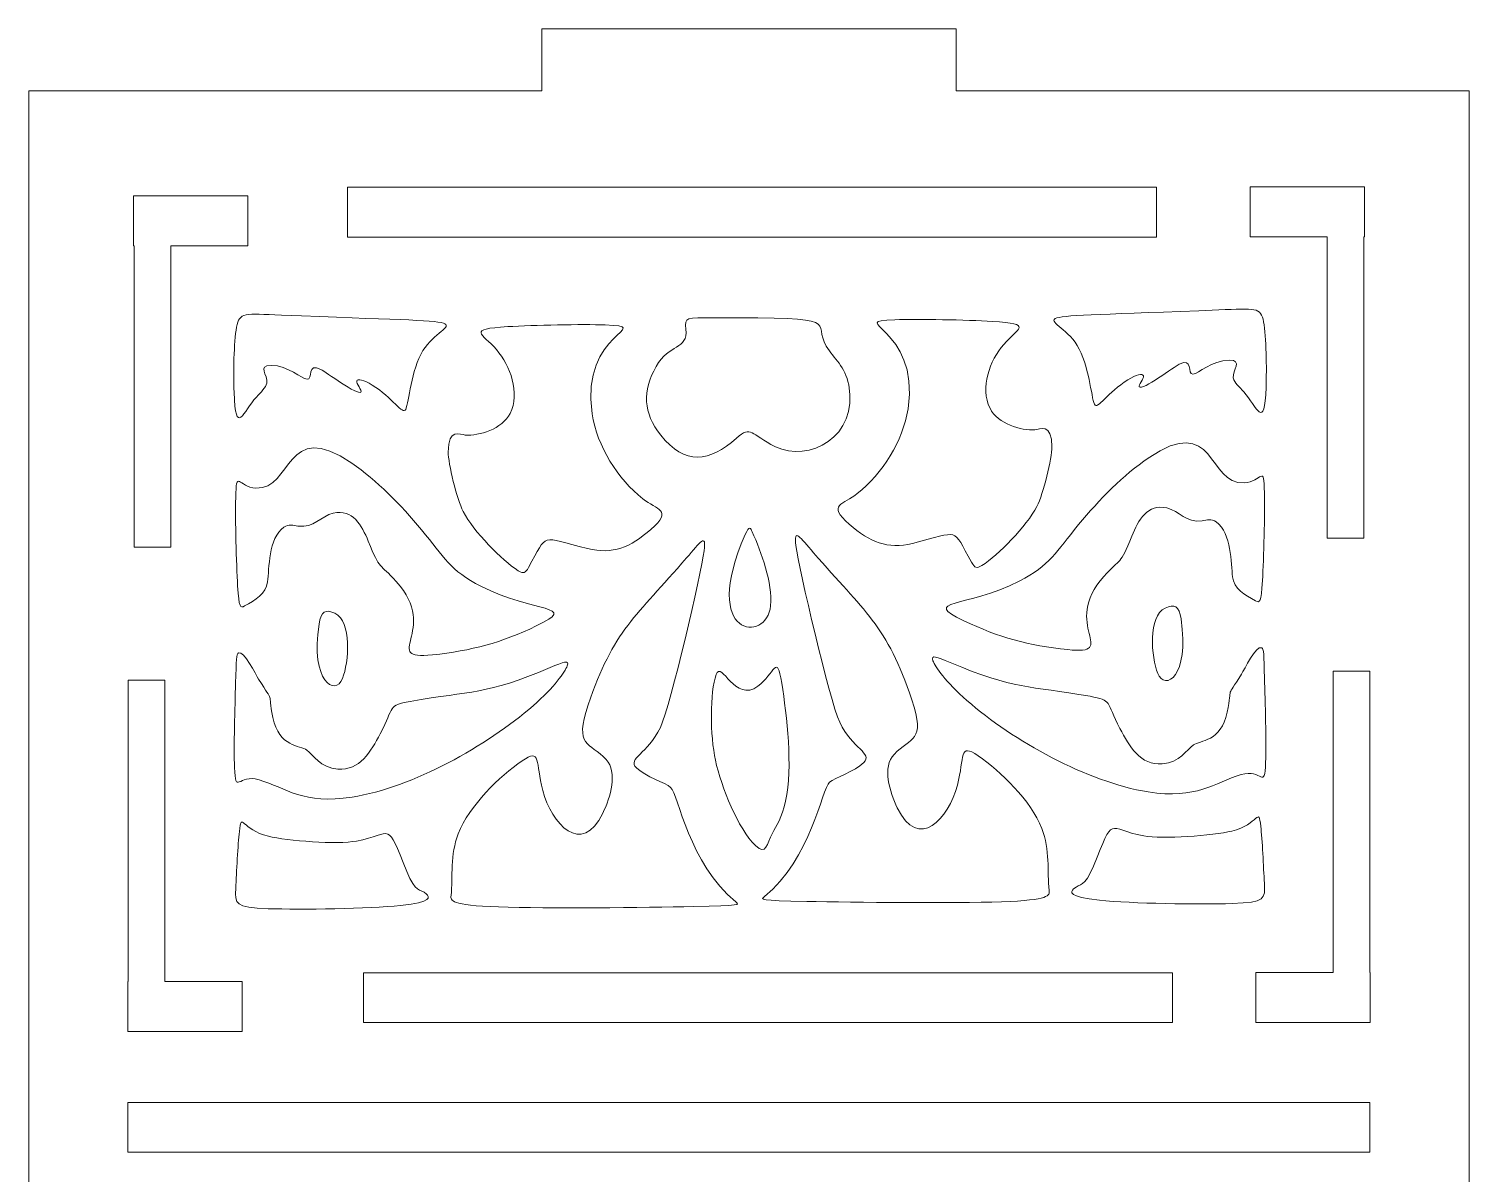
# Model space of a CAD drawing. Header units: millimetres. Extents: x -211 to 220, y -293 to 288.
# Drawn here: x 74.6 to 144.1, y -84.3 to -29.1 of the extents above; entities that cross this region are included whole.
import ezdxf

# ---------------------------------------------------------------- set-up
doc = ezdxf.new("R2010")
doc.units = ezdxf.units.MM
doc.header["$MEASUREMENT"] = 0
doc.layers.add('layer 1', color=7, linetype='Continuous')

msp = doc.modelspace()

# ---------------------------------------------------------------- linework, layer by layer
at = {"layer": 'layer 1', "color": 142, "lineweight": 9}
for points, knots in [([(119.3853, -132.0749), (119.3853, -132.0749), (119.3853, -135.0749), (119.3853, -135.0749), (119.3853, -135.0749), (119.3853, -135.0749), (99.3853, -135.0749), (99.3853, -135.0749), (99.3853, -135.0749), (99.3853, -135.0749), (99.3853, -132.0749), (99.3853, -132.0749), (99.3853, -132.0749), (99.3853, -132.0749), (74.6285, -132.0749), (74.6285, -132.0749), (74.6285, -132.0749), (74.6285, -132.0749), (74.6285, -32.0749), (74.6285, -32.0749), (74.6285, -32.0749), (74.6285, -32.0749), (99.3852, -32.0749), (99.3852, -32.0749), (99.3852, -32.0749), (99.3852, -32.0749), (99.3852, -29.0749), (99.3852, -29.0749), (99.3852, -29.0749), (99.3852, -29.0749), (119.3852, -29.0749), (119.3852, -29.0749), (119.3852, -29.0749), (119.3852, -29.0749), (119.3852, -32.0749), (119.3852, -32.0749), (119.3852, -32.0749), (119.3852, -32.0749), (144.1423, -32.0749), (144.1423, -32.0749), (144.1423, -32.0749), (144.1423, -32.0749), (144.1423, -132.0749), (144.1423, -132.0749), (144.1423, -132.0749), (144.1423, -132.0749), (119.3853, -132.0749), (119.3853, -132.0749)], [0, 0, 0, 0, 0.0769231, 0.0769231, 0.0769231, 0.0769231, 0.1538462, 0.1538462, 0.1538462, 0.1538462, 0.2307692, 0.2307692, 0.2307692, 0.2307692, 0.3076923, 0.3076923, 0.3076923, 0.3076923, 0.3846154, 0.3846154, 0.3846154, 0.3846154, 0.4615385, 0.4615385, 0.4615385, 0.4615385, 0.5384615, 0.5384615, 0.5384615, 0.5384615, 0.6153846, 0.6153846, 0.6153846, 0.6153846, 0.6923077, 0.6923077, 0.6923077, 0.6923077, 0.7692308, 0.7692308, 0.7692308, 0.7692308, 0.8461538, 0.8461538, 0.8461538, 0.8461538, 1, 1, 1, 1]), ([(90.0036, -36.7191), (90.0036, -36.7191), (90.0036, -39.1191), (90.0036, -39.1191), (90.0036, -39.1191), (90.0036, -39.1191), (129.0518, -39.1191), (129.0518, -39.1191), (129.0518, -39.1191), (129.0518, -39.1191), (129.0518, -36.7191), (129.0518, -36.7191), (129.0518, -36.7191), (129.0518, -36.7191), (90.0036, -36.7191), (90.0036, -36.7191)], [0, 0, 0, 0, 0.2, 0.2, 0.2, 0.2, 0.4, 0.4, 0.4, 0.4, 0.6, 0.6, 0.6, 0.6, 1, 1, 1, 1]), ([(139.0641, -53.6479), (139.0641, -53.6479), (137.2913, -53.6479), (137.2913, -53.6479), (137.2913, -53.6479), (137.2913, -53.6479), (137.2913, -39.1067), (137.2913, -39.1067), (137.2913, -39.1067), (137.2913, -39.1067), (133.5646, -39.1067), (133.5646, -39.1067), (133.5646, -39.1067), (133.5646, -39.1067), (133.5646, -36.6971), (133.5646, -36.6971), (133.5646, -36.6971), (133.5646, -36.6971), (139.0872, -36.6971), (139.0872, -36.6971), (139.0872, -36.6971), (139.0872, -36.6971), (139.0872, -39.1067), (139.0872, -39.1067), (139.0872, -39.1067), (139.0872, -39.1067), (139.0641, -39.1067), (139.0641, -39.1067), (139.0641, -39.1067), (139.0641, -39.1067), (139.0641, -53.6479), (139.0641, -53.6479)], [0, 0, 0, 0, 0.1111111, 0.1111111, 0.1111111, 0.1111111, 0.2222222, 0.2222222, 0.2222222, 0.2222222, 0.3333333, 0.3333333, 0.3333333, 0.3333333, 0.4444444, 0.4444444, 0.4444444, 0.4444444, 0.5555556, 0.5555556, 0.5555556, 0.5555556, 0.6666667, 0.6666667, 0.6666667, 0.6666667, 0.7777778, 0.7777778, 0.7777778, 0.7777778, 1, 1, 1, 1]), ([(79.7066, -54.0813), (79.7066, -54.0813), (79.7066, -39.5401), (79.7066, -39.5401), (79.7066, -39.5401), (79.7066, -39.5401), (79.6835, -39.5401), (79.6835, -39.5401), (79.6835, -39.5401), (79.6835, -39.5401), (79.6835, -37.1303), (79.6835, -37.1303), (79.6835, -37.1303), (79.6835, -37.1303), (85.2061, -37.1303), (85.2061, -37.1303), (85.2061, -37.1303), (85.2061, -37.1303), (85.2061, -39.5401), (85.2061, -39.5401), (85.2061, -39.5401), (85.2061, -39.5401), (81.4794, -39.5401), (81.4794, -39.5401), (81.4794, -39.5401), (81.4794, -39.5401), (81.4794, -54.0813), (81.4794, -54.0813), (81.4794, -54.0813), (81.4794, -54.0813), (79.7066, -54.0813), (79.7066, -54.0813)], [0, 0, 0, 0, 0.1111111, 0.1111111, 0.1111111, 0.1111111, 0.2222222, 0.2222222, 0.2222222, 0.2222222, 0.3333333, 0.3333333, 0.3333333, 0.3333333, 0.4444444, 0.4444444, 0.4444444, 0.4444444, 0.5555556, 0.5555556, 0.5555556, 0.5555556, 0.6666667, 0.6666667, 0.6666667, 0.6666667, 0.7777778, 0.7777778, 0.7777778, 0.7777778, 1, 1, 1, 1]), ([(84.534, -46.6093), (84.5026, -45.7181), (84.5181, -44.1932), (84.6518, -43.4674), (84.6518, -43.4674), (84.7856, -42.7416), (85.037, -42.8151), (86.8213, -42.8886), (86.8213, -42.8886), (97.5131, -43.329), (94.6885, -42.9136), (93.6516, -44.5975), (93.6516, -44.5975), (93.0729, -45.5372), (92.9766, -47.0848), (92.8184, -47.4362), (92.8184, -47.4362), (92.6818, -47.7396), (92.1756, -46.8595), (91.2071, -46.2603), (91.2071, -46.2603), (90.8062, -46.0122), (90.4761, -45.9387), (90.4526, -46.0673), (90.4526, -46.0673), (90.4289, -46.196), (90.7119, -46.5266), (90.6569, -46.6001), (90.6569, -46.6001), (90.5125, -46.793), (88.9478, -45.6194), (88.7233, -45.5069), (88.7233, -45.5069), (88.039, -45.1639), (88.3465, -46.0004), (88.0631, -45.9846), (88.0631, -45.9846), (87.7784, -45.9687), (87.1684, -45.314), (86.3182, -45.314), (86.3182, -45.314), (85.6245, -45.314), (86.1799, -45.782), (86.1139, -46.1684), (86.1139, -46.1684), (86.0746, -46.398), (85.823, -46.6001), (85.6106, -46.8391), (85.6106, -46.8391), (84.9811, -47.5478), (84.6111, -48.79), (84.534, -46.6093)], [0, 0, 0, 0, 0.0714286, 0.0714286, 0.0714286, 0.0714286, 0.1428571, 0.1428571, 0.1428571, 0.1428571, 0.2142857, 0.2142857, 0.2142857, 0.2142857, 0.2857143, 0.2857143, 0.2857143, 0.2857143, 0.3571429, 0.3571429, 0.3571429, 0.3571429, 0.4285714, 0.4285714, 0.4285714, 0.4285714, 0.5, 0.5, 0.5, 0.5, 0.5714286, 0.5714286, 0.5714286, 0.5714286, 0.6428571, 0.6428571, 0.6428571, 0.6428571, 0.7142857, 0.7142857, 0.7142857, 0.7142857, 0.7857143, 0.7857143, 0.7857143, 0.7857143, 0.8571429, 0.8571429, 0.8571429, 0.8571429, 1, 1, 1, 1]), ([(107.76, -43.013), (114.2303, -42.9862), (112.3838, -43.2034), (113.1165, -44.3864), (113.1165, -44.3864), (113.4966, -45.0001), (114.0226, -45.3517), (114.1974, -46.2561), (114.1974, -46.2561), (114.6834, -48.7711), (112.2622, -50.0274), (110.6604, -49.2371), (110.6604, -49.2371), (109.4323, -48.6311), (109.5126, -48.18), (108.7817, -48.8238), (108.7817, -48.8238), (107.4778, -49.9724), (106.2892, -50.1635), (105.1231, -48.6722), (105.1231, -48.6722), (104.2833, -47.5981), (104.2283, -46.563), (104.9029, -45.3649), (104.9029, -45.3649), (105.5246, -44.2609), (106.4472, -44.5676), (106.3374, -43.5642), (106.3374, -43.5642), (106.2734, -42.979), (106.3264, -43.0189), (107.76, -43.013)], [0, 0, 0, 0, 0.1111111, 0.1111111, 0.1111111, 0.1111111, 0.2222222, 0.2222222, 0.2222222, 0.2222222, 0.3333333, 0.3333333, 0.3333333, 0.3333333, 0.4444444, 0.4444444, 0.4444444, 0.4444444, 0.5555556, 0.5555556, 0.5555556, 0.5555556, 0.6666667, 0.6666667, 0.6666667, 0.6666667, 0.7777778, 0.7777778, 0.7777778, 0.7777778, 1, 1, 1, 1]), ([(121.1266, -43.1944), (119.8846, -43.1164), (117.5266, -43.0703), (116.4302, -43.1117), (116.4302, -43.1117), (113.9426, -43.2056), (117.6631, -43.4009), (117.059, -47.4022), (117.059, -47.4022), (116.8226, -48.9682), (115.8208, -50.5381), (114.6107, -51.4995), (114.6107, -51.4995), (113.9505, -52.024), (113.1199, -52.0176), (114.2215, -52.974), (114.2215, -52.974), (115.2254, -53.8456), (116.0689, -54.2009), (117.2751, -53.9018), (117.2751, -53.9018), (119.6356, -53.3164), (119.1528, -53.0999), (120.1284, -54.8113), (120.1284, -54.8113), (120.2853, -55.0869), (120.3562, -55.1328), (120.6233, -54.9674), (120.6233, -54.9674), (121.4091, -54.4812), (122.7775, -53.0734), (123.2802, -52.115), (123.2802, -52.115), (123.5932, -51.5182), (124.0033, -49.7861), (124.0033, -49.2441), (124.0033, -49.2441), (124.0033, -48.0497), (123.4211, -48.4027), (123.1781, -48.4219), (123.1781, -48.4219), (122.5297, -48.4732), (121.3931, -48.13), (121.0166, -47.3836), (121.0166, -47.3836), (120.5177, -46.3947), (121.0121, -45.0784), (121.6768, -44.3015), (121.6768, -44.3015), (122.3639, -43.4983), (123.1563, -43.3219), (121.1266, -43.1944)], [0, 0, 0, 0, 0.0714286, 0.0714286, 0.0714286, 0.0714286, 0.1428571, 0.1428571, 0.1428571, 0.1428571, 0.2142857, 0.2142857, 0.2142857, 0.2142857, 0.2857143, 0.2857143, 0.2857143, 0.2857143, 0.3571429, 0.3571429, 0.3571429, 0.3571429, 0.4285714, 0.4285714, 0.4285714, 0.4285714, 0.5, 0.5, 0.5, 0.5, 0.5714286, 0.5714286, 0.5714286, 0.5714286, 0.6428571, 0.6428571, 0.6428571, 0.6428571, 0.7142857, 0.7142857, 0.7142857, 0.7142857, 0.7857143, 0.7857143, 0.7857143, 0.7857143, 0.8571429, 0.8571429, 0.8571429, 0.8571429, 1, 1, 1, 1]), ([(134.3393, -46.3593), (134.3706, -45.4681), (134.3548, -43.9431), (134.2213, -43.2173), (134.2213, -43.2173), (134.0876, -42.4915), (133.8362, -42.565), (132.0519, -42.6385), (132.0519, -42.6385), (121.3603, -43.0792), (124.1844, -42.6633), (125.2216, -44.3473), (125.2216, -44.3473), (125.8, -45.2864), (125.8956, -46.8323), (126.0549, -47.1861), (126.0549, -47.1861), (126.1914, -47.4892), (126.6979, -46.6092), (127.6661, -46.0102), (127.6661, -46.0102), (128.067, -45.7621), (128.3969, -45.6886), (128.4207, -45.8172), (128.4207, -45.8172), (128.4442, -45.9459), (128.1612, -46.2766), (128.2163, -46.3501), (128.2163, -46.3501), (128.3607, -46.5427), (129.9258, -45.3691), (130.1498, -45.2569), (130.1498, -45.2569), (130.8341, -44.914), (130.5268, -45.7502), (130.8099, -45.7345), (130.8099, -45.7345), (131.0953, -45.7187), (131.7038, -45.0639), (132.555, -45.0639), (132.555, -45.0639), (133.2487, -45.0639), (132.6931, -45.5316), (132.7594, -45.9183), (132.7594, -45.9183), (132.7987, -46.1479), (133.0502, -46.3501), (133.2623, -46.589), (133.2623, -46.589), (133.8925, -47.2983), (134.2622, -48.5395), (134.3393, -46.3593)], [0, 0, 0, 0, 0.0714286, 0.0714286, 0.0714286, 0.0714286, 0.1428571, 0.1428571, 0.1428571, 0.1428571, 0.2142857, 0.2142857, 0.2142857, 0.2142857, 0.2857143, 0.2857143, 0.2857143, 0.2857143, 0.3571429, 0.3571429, 0.3571429, 0.3571429, 0.4285714, 0.4285714, 0.4285714, 0.4285714, 0.5, 0.5, 0.5, 0.5, 0.5714286, 0.5714286, 0.5714286, 0.5714286, 0.6428571, 0.6428571, 0.6428571, 0.6428571, 0.7142857, 0.7142857, 0.7142857, 0.7142857, 0.7857143, 0.7857143, 0.7857143, 0.7857143, 0.8571429, 0.8571429, 0.8571429, 0.8571429, 1, 1, 1, 1]), ([(97.7465, -43.4445), (98.9883, -43.3664), (101.3465, -43.3204), (102.4429, -43.3618), (102.4429, -43.3618), (104.9304, -43.4557), (101.2095, -43.6517), (101.814, -47.6522), (101.814, -47.6522), (102.0506, -49.2184), (103.052, -50.788), (104.2624, -51.7495), (104.2624, -51.7495), (104.9236, -52.2747), (105.7528, -52.2678), (104.6516, -53.224), (104.6516, -53.224), (103.6476, -54.0958), (102.8039, -54.451), (101.5978, -54.1518), (101.5978, -54.1518), (99.2353, -53.5657), (99.7207, -53.3511), (98.7448, -55.0614), (98.7448, -55.0614), (98.5876, -55.3369), (98.5169, -55.3829), (98.2496, -55.2176), (98.2496, -55.2176), (97.4649, -54.7321), (96.0954, -53.3228), (95.5928, -52.3651), (95.5928, -52.3651), (95.2799, -51.7689), (94.8699, -50.0357), (94.8699, -49.4941), (94.8699, -49.4941), (94.8699, -48.3001), (95.4519, -48.6527), (95.6952, -48.6719), (95.6952, -48.6719), (96.344, -48.7231), (97.4803, -48.3799), (97.8566, -47.6337), (97.8566, -47.6337), (98.3553, -46.6447), (97.8611, -45.3287), (97.1963, -44.5516), (97.1963, -44.5516), (96.509, -43.7483), (95.7172, -43.5723), (97.7465, -43.4445)], [0, 0, 0, 0, 0.0714286, 0.0714286, 0.0714286, 0.0714286, 0.1428571, 0.1428571, 0.1428571, 0.1428571, 0.2142857, 0.2142857, 0.2142857, 0.2142857, 0.2857143, 0.2857143, 0.2857143, 0.2857143, 0.3571429, 0.3571429, 0.3571429, 0.3571429, 0.4285714, 0.4285714, 0.4285714, 0.4285714, 0.5, 0.5, 0.5, 0.5, 0.5714286, 0.5714286, 0.5714286, 0.5714286, 0.6428571, 0.6428571, 0.6428571, 0.6428571, 0.7142857, 0.7142857, 0.7142857, 0.7142857, 0.7857143, 0.7857143, 0.7857143, 0.7857143, 0.8571429, 0.8571429, 0.8571429, 0.8571429, 1, 1, 1, 1]), ([(84.707, -55.9479), (84.6443, -54.8684), (84.5891, -52.7094), (84.6127, -51.7081), (84.6127, -51.7081), (84.6465, -50.2729), (84.7276, -51.1898), (85.5913, -51.2351), (85.5913, -51.2351), (87.373, -51.3285), (86.9619, -47.8121), (90.2169, -50.0316), (90.2169, -50.0316), (91.4063, -50.8426), (92.5826, -52.0383), (93.5809, -53.2469), (93.5809, -53.2469), (94.6805, -54.5781), (94.9482, -55.2043), (96.4459, -55.9708), (96.4459, -55.9708), (99.0034, -57.2797), (101.2624, -56.8575), (99.1143, -57.8864), (99.1143, -57.8864), (97.4375, -58.6895), (95.9996, -59.0838), (94.1076, -59.2782), (94.1076, -59.2782), (91.55, -59.541), (94.4869, -58.0969), (92.3625, -55.7413), (92.3625, -55.7413), (91.5344, -54.8231), (91.5975, -55.2516), (91.0107, -53.7981), (91.0107, -53.7981), (90.7032, -53.0365), (90.2597, -52.2269), (89.3248, -52.4431), (89.3248, -52.4431), (88.7051, -52.5864), (88.4091, -53.1728), (87.6193, -53.0633), (87.6193, -53.0633), (87.3872, -53.0311), (87.1751, -52.9484), (86.9393, -53.1184), (86.9393, -53.1184), (86.1774, -53.6676), (86.2361, -55.1188), (86.1492, -55.7596), (86.1492, -55.7596), (86.0699, -56.3439), (85.5779, -56.6309), (85.037, -56.9217), (85.037, -56.9217), (84.8406, -57.0274), (84.7699, -57.0274), (84.707, -55.9479)], [0, 0, 0, 0, 0.0625, 0.0625, 0.0625, 0.0625, 0.125, 0.125, 0.125, 0.125, 0.1875, 0.1875, 0.1875, 0.1875, 0.25, 0.25, 0.25, 0.25, 0.3125, 0.3125, 0.3125, 0.3125, 0.375, 0.375, 0.375, 0.375, 0.4375, 0.4375, 0.4375, 0.4375, 0.5, 0.5, 0.5, 0.5, 0.5625, 0.5625, 0.5625, 0.5625, 0.625, 0.625, 0.625, 0.625, 0.6875, 0.6875, 0.6875, 0.6875, 0.75, 0.75, 0.75, 0.75, 0.8125, 0.8125, 0.8125, 0.8125, 0.875, 0.875, 0.875, 0.875, 1, 1, 1, 1]), ([(134.1661, -55.6979), (134.2291, -54.6184), (134.284, -52.4594), (134.2604, -51.458), (134.2604, -51.458), (134.2266, -50.0226), (134.1457, -50.9399), (133.2819, -50.985), (133.2819, -50.985), (131.4998, -51.078), (131.9111, -47.562), (128.6561, -49.7816), (128.6561, -49.7816), (127.466, -50.5932), (126.2915, -51.7876), (125.2923, -52.9969), (125.2923, -52.9969), (124.1916, -54.329), (123.9267, -54.9531), (122.4271, -55.7208), (122.4271, -55.7208), (119.8711, -57.0294), (117.6101, -56.6073), (119.7587, -57.6363), (119.7587, -57.6363), (121.4353, -58.4393), (122.8741, -58.8337), (124.7655, -59.0281), (124.7655, -59.0281), (127.3235, -59.291), (124.386, -57.8468), (126.5105, -55.4912), (126.5105, -55.4912), (127.3376, -54.5741), (127.276, -55.0014), (127.8623, -53.5481), (127.8623, -53.5481), (128.1696, -52.7863), (128.6136, -51.977), (129.5483, -52.193), (129.5483, -52.193), (130.1682, -52.3362), (130.4635, -52.9228), (131.254, -52.8132), (131.254, -52.8132), (131.4859, -52.781), (131.6979, -52.6983), (131.9339, -52.8684), (131.9339, -52.8684), (132.6956, -53.4173), (132.637, -54.8691), (132.7239, -55.5094), (132.7239, -55.5094), (132.8032, -56.0937), (133.2956, -56.381), (133.836, -56.6716), (133.836, -56.6716), (134.0325, -56.7774), (134.1033, -56.7774), (134.1661, -55.6979)], [0, 0, 0, 0, 0.0625, 0.0625, 0.0625, 0.0625, 0.125, 0.125, 0.125, 0.125, 0.1875, 0.1875, 0.1875, 0.1875, 0.25, 0.25, 0.25, 0.25, 0.3125, 0.3125, 0.3125, 0.3125, 0.375, 0.375, 0.375, 0.375, 0.4375, 0.4375, 0.4375, 0.4375, 0.5, 0.5, 0.5, 0.5, 0.5625, 0.5625, 0.5625, 0.5625, 0.625, 0.625, 0.625, 0.625, 0.6875, 0.6875, 0.6875, 0.6875, 0.75, 0.75, 0.75, 0.75, 0.8125, 0.8125, 0.8125, 0.8125, 0.875, 0.875, 0.875, 0.875, 1, 1, 1, 1]), ([(97.3022, -71.4421), (99.6524, -71.5248), (104.3842, -71.4697), (106.7029, -71.4237), (106.7029, -71.4237), (109.0214, -71.3778), (108.9273, -71.341), (108.7464, -71.194), (108.7464, -71.194), (106.4932, -69.3615), (105.9729, -66.0147), (105.6024, -65.6728), (105.6024, -65.6728), (105.364, -65.4529), (104.3755, -65.1571), (103.9518, -64.7265), (103.9518, -64.7265), (103.4947, -64.262), (104.4935, -64.0887), (105.1073, -62.7788), (105.1073, -62.7788), (105.6223, -61.6797), (107.0745, -55.3551), (107.2216, -54.2534), (107.2216, -54.2534), (107.3394, -53.3715), (107.0251, -53.8492), (106.3726, -54.6026), (106.3726, -54.6026), (103.9334, -57.4191), (102.8307, -58.0996), (101.6254, -61.6948), (101.6254, -61.6948), (100.9354, -63.7531), (101.6917, -63.4727), (102.49, -64.3315), (102.49, -64.3315), (103.0559, -64.9403), (102.7105, -66.1365), (102.3327, -66.9129), (102.3327, -66.9129), (101.3018, -69.0316), (99.8563, -67.4297), (99.4325, -65.8197), (99.4325, -65.8197), (99.073, -64.454), (99.3715, -63.7515), (98.4342, -64.3958), (98.4342, -64.3958), (97.3413, -65.1471), (95.8894, -66.5424), (95.3531, -67.9144), (95.3531, -67.9144), (94.9585, -68.9238), (95.0935, -69.9851), (95.0073, -70.8909), (95.0073, -70.8909), (94.9836, -71.139), (94.9522, -71.3594), (97.3022, -71.4421)], [0, 0, 0, 0, 0.0625, 0.0625, 0.0625, 0.0625, 0.125, 0.125, 0.125, 0.125, 0.1875, 0.1875, 0.1875, 0.1875, 0.25, 0.25, 0.25, 0.25, 0.3125, 0.3125, 0.3125, 0.3125, 0.375, 0.375, 0.375, 0.375, 0.4375, 0.4375, 0.4375, 0.4375, 0.5, 0.5, 0.5, 0.5, 0.5625, 0.5625, 0.5625, 0.5625, 0.625, 0.625, 0.625, 0.625, 0.6875, 0.6875, 0.6875, 0.6875, 0.75, 0.75, 0.75, 0.75, 0.8125, 0.8125, 0.8125, 0.8125, 0.875, 0.875, 0.875, 0.875, 1, 1, 1, 1]), ([(109.2082, -53.4682), (106.9819, -58.465), (110.2612, -58.7381), (110.4265, -56.9063), (110.4265, -56.9063), (110.526, -55.804), (109.9789, -54.3297), (109.5424, -53.3465), (109.5424, -53.3465), (109.4617, -53.165), (109.4068, -53.0226), (109.2082, -53.4682)], [0, 0, 0, 0, 0.25, 0.25, 0.25, 0.25, 0.5, 0.5, 0.5, 0.5, 1, 1, 1, 1]), ([(121.5707, -71.192), (119.2206, -71.2747), (114.4889, -71.2196), (112.1704, -71.1737), (112.1704, -71.1737), (109.8516, -71.1277), (109.9457, -71.091), (110.1267, -70.9439), (110.1267, -70.9439), (112.3791, -69.1125), (112.9009, -65.7636), (113.2706, -65.4227), (113.2706, -65.4227), (113.5093, -65.2026), (114.497, -64.9075), (114.9212, -64.4764), (114.9212, -64.4764), (115.3784, -64.0117), (114.3793, -63.8386), (113.7658, -62.5288), (113.7658, -62.5288), (113.2507, -61.4292), (111.7989, -55.1055), (111.6516, -54.0033), (111.6516, -54.0033), (111.5336, -53.1214), (111.848, -53.5991), (112.5004, -54.3523), (112.5004, -54.3523), (114.9404, -57.1699), (116.0416, -57.8484), (117.2477, -61.4447), (117.2477, -61.4447), (117.9376, -63.502), (117.1812, -63.2235), (116.3832, -64.0814), (116.3832, -64.0814), (115.8174, -64.6897), (116.1625, -65.8869), (116.5403, -66.6628), (116.5403, -66.6628), (117.5725, -68.7827), (119.0176, -67.1773), (119.4407, -65.5696), (119.4407, -65.5696), (119.7997, -64.2053), (119.5012, -63.501), (120.4389, -64.1457), (120.4389, -64.1457), (121.5318, -64.8971), (122.9837, -66.2922), (123.5201, -67.6643), (123.5201, -67.6643), (123.9144, -68.6728), (123.7799, -69.7338), (123.866, -70.6408), (123.866, -70.6408), (123.8895, -70.8888), (123.921, -71.1093), (121.5707, -71.192)], [0, 0, 0, 0, 0.0625, 0.0625, 0.0625, 0.0625, 0.125, 0.125, 0.125, 0.125, 0.1875, 0.1875, 0.1875, 0.1875, 0.25, 0.25, 0.25, 0.25, 0.3125, 0.3125, 0.3125, 0.3125, 0.375, 0.375, 0.375, 0.375, 0.4375, 0.4375, 0.4375, 0.4375, 0.5, 0.5, 0.5, 0.5, 0.5625, 0.5625, 0.5625, 0.5625, 0.625, 0.625, 0.625, 0.625, 0.6875, 0.6875, 0.6875, 0.6875, 0.75, 0.75, 0.75, 0.75, 0.8125, 0.8125, 0.8125, 0.8125, 0.875, 0.875, 0.875, 0.875, 1, 1, 1, 1]), ([(130.2362, -57.549), (130.6643, -60.3539), (129.4536, -61.0299), (129.1082, -60.172), (129.1082, -60.172), (128.7973, -59.3996), (128.637, -57.4025), (129.468, -57.0253), (129.468, -57.0253), (129.9238, -56.8185), (130.1373, -56.9011), (130.2362, -57.549)], [0, 0, 0, 0, 0.25, 0.25, 0.25, 0.25, 0.5, 0.5, 0.5, 0.5, 1, 1, 1, 1]), ([(88.637, -57.799), (88.2089, -60.6048), (89.4199, -61.2797), (89.765, -60.422), (89.765, -60.422), (90.0756, -59.6499), (90.2364, -57.6528), (89.4053, -57.2754), (89.4053, -57.2754), (88.9492, -57.0683), (88.7358, -57.1516), (88.637, -57.799)], [0, 0, 0, 0, 0.25, 0.25, 0.25, 0.25, 0.5, 0.5, 0.5, 0.5, 1, 1, 1, 1]), ([(84.6085, -60.6477), (84.5772, -61.7868), (84.5143, -63.7896), (84.5535, -64.7084), (84.5535, -64.7084), (84.6128, -66.0949), (84.7251, -64.9969), (85.7405, -65.3054), (85.7405, -65.3054), (87.0331, -65.6982), (87.8862, -66.5157), (90.2284, -66.1416), (90.2284, -66.1416), (93.1597, -65.6735), (96.7442, -63.6765), (98.9685, -61.7317), (98.9685, -61.7317), (99.9982, -60.8315), (100.5013, -60.1149), (100.6113, -59.8118), (100.6113, -59.8118), (100.7214, -59.5085), (100.4386, -59.6188), (99.7861, -59.8943), (99.7861, -59.8943), (96.6231, -61.2303), (96.0379, -60.9935), (93.0266, -61.5297), (93.0266, -61.5297), (91.9392, -61.7233), (92.2798, -61.7618), (91.5881, -63.0822), (91.5881, -63.0822), (91.1363, -63.9445), (90.6003, -64.8714), (89.5446, -64.7911), (89.5446, -64.7911), (88.6873, -64.7259), (88.3657, -64.1058), (88.0433, -63.8723), (88.0433, -63.8723), (87.7334, -63.6479), (86.7004, -63.741), (86.4085, -62.3014), (86.4085, -62.3014), (86.1293, -60.9245), (86.5181, -61.7171), (85.7168, -60.4549), (85.7168, -60.4549), (85.5804, -60.2401), (85.0264, -59.0592), (84.7422, -59.1869), (84.7422, -59.1869), (84.6401, -59.2329), (84.6401, -59.5085), (84.6085, -60.6477)], [0, 0, 0, 0, 0.0666667, 0.0666667, 0.0666667, 0.0666667, 0.1333333, 0.1333333, 0.1333333, 0.1333333, 0.2, 0.2, 0.2, 0.2, 0.2666667, 0.2666667, 0.2666667, 0.2666667, 0.3333333, 0.3333333, 0.3333333, 0.3333333, 0.4, 0.4, 0.4, 0.4, 0.4666667, 0.4666667, 0.4666667, 0.4666667, 0.5333333, 0.5333333, 0.5333333, 0.5333333, 0.6, 0.6, 0.6, 0.6, 0.6666667, 0.6666667, 0.6666667, 0.6666667, 0.7333333, 0.7333333, 0.7333333, 0.7333333, 0.8, 0.8, 0.8, 0.8, 0.8666667, 0.8666667, 0.8666667, 0.8666667, 1, 1, 1, 1]), ([(134.2645, -60.3976), (134.2961, -61.5368), (134.3589, -63.5396), (134.3196, -64.4583), (134.3196, -64.4583), (134.2603, -65.8449), (134.1481, -64.7468), (133.1328, -65.0553), (133.1328, -65.0553), (131.8394, -65.4483), (130.9871, -66.2656), (128.6448, -65.8914), (128.6448, -65.8914), (125.7126, -65.4229), (122.1295, -63.4271), (119.9044, -61.4816), (119.9044, -61.4816), (118.8747, -60.5813), (118.3718, -59.8648), (118.2617, -59.5617), (118.2617, -59.5617), (118.1517, -59.2585), (118.4346, -59.3686), (119.0869, -59.6443), (119.0869, -59.6443), (122.2474, -60.9798), (122.838, -60.7439), (125.8466, -61.2796), (125.8466, -61.2796), (126.9334, -61.4731), (126.5935, -61.5117), (127.285, -62.8321), (127.285, -62.8321), (127.7365, -63.6942), (128.2733, -64.6215), (129.3287, -64.541), (129.3287, -64.541), (130.1865, -64.4755), (130.5074, -63.8554), (130.8298, -63.6223), (130.8298, -63.6223), (131.1402, -63.3978), (132.1733, -63.4902), (132.4647, -62.0514), (132.4647, -62.0514), (132.7434, -60.6754), (132.3552, -61.4669), (133.1564, -60.2048), (133.1564, -60.2048), (133.2924, -59.9905), (133.8469, -58.8092), (134.1308, -58.9368), (134.1308, -58.9368), (134.2332, -58.9828), (134.2332, -59.2585), (134.2645, -60.3976)], [0, 0, 0, 0, 0.0666667, 0.0666667, 0.0666667, 0.0666667, 0.1333333, 0.1333333, 0.1333333, 0.1333333, 0.2, 0.2, 0.2, 0.2, 0.2666667, 0.2666667, 0.2666667, 0.2666667, 0.3333333, 0.3333333, 0.3333333, 0.3333333, 0.4, 0.4, 0.4, 0.4, 0.4666667, 0.4666667, 0.4666667, 0.4666667, 0.5333333, 0.5333333, 0.5333333, 0.5333333, 0.6, 0.6, 0.6, 0.6, 0.6666667, 0.6666667, 0.6666667, 0.6666667, 0.7333333, 0.7333333, 0.7333333, 0.7333333, 0.8, 0.8, 0.8, 0.8, 0.8666667, 0.8666667, 0.8666667, 0.8666667, 1, 1, 1, 1]), ([(109.6974, -68.4751), (108.8576, -67.6667), (108.046, -65.6784), (107.7639, -64.3595), (107.7639, -64.3595), (107.5127, -63.1853), (107.4857, -61.081), (107.8032, -60.2253), (107.8032, -60.2253), (108.0649, -59.52), (108.6948, -61.6257), (109.8154, -60.7949), (109.8154, -60.7949), (110.6213, -60.1974), (110.7236, -59.1543), (110.963, -60.6388), (110.963, -60.6388), (111.2178, -62.2184), (111.5072, -64.681), (111.1517, -66.3438), (111.1517, -66.3438), (110.9866, -67.1155), (110.6879, -67.5564), (110.515, -67.8871), (110.515, -67.8871), (110.2441, -68.4052), (110.2181, -68.9763), (109.6974, -68.4751)], [0, 0, 0, 0, 0.125, 0.125, 0.125, 0.125, 0.25, 0.25, 0.25, 0.25, 0.375, 0.375, 0.375, 0.375, 0.5, 0.5, 0.5, 0.5, 0.625, 0.625, 0.625, 0.625, 0.75, 0.75, 0.75, 0.75, 1, 1, 1, 1]), ([(139.347, -60.0685), (139.347, -60.0685), (139.347, -74.6097), (139.347, -74.6097), (139.347, -74.6097), (139.347, -74.6097), (139.3701, -74.6097), (139.3701, -74.6097), (139.3701, -74.6097), (139.3701, -74.6097), (139.3701, -77.0195), (139.3701, -77.0195), (139.3701, -77.0195), (139.3701, -77.0195), (133.8475, -77.0195), (133.8475, -77.0195), (133.8475, -77.0195), (133.8475, -77.0195), (133.8475, -74.6097), (133.8475, -74.6097), (133.8475, -74.6097), (133.8475, -74.6097), (137.5741, -74.6097), (137.5741, -74.6097), (137.5741, -74.6097), (137.5741, -74.6097), (137.5741, -60.0685), (137.5741, -60.0685), (137.5741, -60.0685), (137.5741, -60.0685), (139.347, -60.0685), (139.347, -60.0685)], [0, 0, 0, 0, 0.1111111, 0.1111111, 0.1111111, 0.1111111, 0.2222222, 0.2222222, 0.2222222, 0.2222222, 0.3333333, 0.3333333, 0.3333333, 0.3333333, 0.4444444, 0.4444444, 0.4444444, 0.4444444, 0.5555556, 0.5555556, 0.5555556, 0.5555556, 0.6666667, 0.6666667, 0.6666667, 0.6666667, 0.7777778, 0.7777778, 0.7777778, 0.7777778, 1, 1, 1, 1]), ([(79.4237, -60.5019), (79.4237, -60.5019), (81.1966, -60.5019), (81.1966, -60.5019), (81.1966, -60.5019), (81.1966, -60.5019), (81.1966, -75.0431), (81.1966, -75.0431), (81.1966, -75.0431), (81.1966, -75.0431), (84.9232, -75.0431), (84.9232, -75.0431), (84.9232, -75.0431), (84.9232, -75.0431), (84.9232, -77.4527), (84.9232, -77.4527), (84.9232, -77.4527), (84.9232, -77.4527), (79.4006, -77.4527), (79.4006, -77.4527), (79.4006, -77.4527), (79.4006, -77.4527), (79.4006, -75.0431), (79.4006, -75.0431), (79.4006, -75.0431), (79.4006, -75.0431), (79.4237, -75.0431), (79.4237, -75.0431), (79.4237, -75.0431), (79.4237, -75.0431), (79.4237, -60.5019), (79.4237, -60.5019)], [0, 0, 0, 0, 0.1111111, 0.1111111, 0.1111111, 0.1111111, 0.2222222, 0.2222222, 0.2222222, 0.2222222, 0.3333333, 0.3333333, 0.3333333, 0.3333333, 0.4444444, 0.4444444, 0.4444444, 0.4444444, 0.5555556, 0.5555556, 0.5555556, 0.5555556, 0.6666667, 0.6666667, 0.6666667, 0.6666667, 0.7777778, 0.7777778, 0.7777778, 0.7777778, 1, 1, 1, 1]), ([(126.3024, -71.1188), (127.8509, -71.2749), (131.0891, -71.33), (132.7003, -71.2749), (132.7003, -71.2749), (134.3118, -71.2198), (134.2961, -71.0545), (134.2567, -70.292), (134.2567, -70.292), (134.2174, -69.5294), (134.1545, -68.1697), (134.0839, -67.5542), (134.0839, -67.5542), (133.9693, -66.5569), (133.9944, -67.4658), (132.6848, -67.7839), (132.6848, -67.7839), (131.7755, -68.0048), (129.3411, -68.1853), (128.4325, -68.0136), (128.4325, -68.0136), (126.6247, -67.6719), (127.0306, -66.9601), (126.0038, -69.4743), (126.0038, -69.4743), (125.5632, -70.5531), (125.3811, -70.2799), (125.0529, -70.5675), (125.0529, -70.5675), (124.8954, -70.7053), (124.7541, -70.9625), (126.3024, -71.1188)], [0, 0, 0, 0, 0.1111111, 0.1111111, 0.1111111, 0.1111111, 0.2222222, 0.2222222, 0.2222222, 0.2222222, 0.3333333, 0.3333333, 0.3333333, 0.3333333, 0.4444444, 0.4444444, 0.4444444, 0.4444444, 0.5555556, 0.5555556, 0.5555556, 0.5555556, 0.6666667, 0.6666667, 0.6666667, 0.6666667, 0.7777778, 0.7777778, 0.7777778, 0.7777778, 1, 1, 1, 1]), ([(92.5707, -71.3689), (91.0223, -71.525), (87.784, -71.5801), (86.1726, -71.525), (86.1726, -71.525), (84.5614, -71.4698), (84.5772, -71.3046), (84.6165, -70.542), (84.6165, -70.542), (84.6558, -69.7795), (84.7187, -68.4198), (84.7893, -67.8042), (84.7893, -67.8042), (84.9037, -66.807), (84.8784, -67.7158), (86.1885, -68.034), (86.1885, -68.034), (87.0977, -68.2548), (89.532, -68.4354), (90.4406, -68.2637), (90.4406, -68.2637), (92.2474, -67.9223), (91.8429, -67.2096), (92.8693, -69.7243), (92.8693, -69.7243), (93.3095, -70.8027), (93.4928, -70.5306), (93.8203, -70.8177), (93.8203, -70.8177), (93.9775, -70.9554), (94.1191, -71.2127), (92.5707, -71.3689)], [0, 0, 0, 0, 0.1111111, 0.1111111, 0.1111111, 0.1111111, 0.2222222, 0.2222222, 0.2222222, 0.2222222, 0.3333333, 0.3333333, 0.3333333, 0.3333333, 0.4444444, 0.4444444, 0.4444444, 0.4444444, 0.5555556, 0.5555556, 0.5555556, 0.5555556, 0.6666667, 0.6666667, 0.6666667, 0.6666667, 0.7777778, 0.7777778, 0.7777778, 0.7777778, 1, 1, 1, 1]), ([(90.7812, -74.6131), (90.7812, -74.6131), (90.7812, -77.0131), (90.7812, -77.0131), (90.7812, -77.0131), (90.7812, -77.0131), (129.8294, -77.0131), (129.8294, -77.0131), (129.8294, -77.0131), (129.8294, -77.0131), (129.8294, -74.6131), (129.8294, -74.6131), (129.8294, -74.6131), (129.8294, -74.6131), (90.7812, -74.6131), (90.7812, -74.6131)], [0, 0, 0, 0, 0.2, 0.2, 0.2, 0.2, 0.4, 0.4, 0.4, 0.4, 0.6, 0.6, 0.6, 0.6, 1, 1, 1, 1]), ([(79.4006, -80.8749), (79.4006, -80.8749), (79.4006, -83.2749), (79.4006, -83.2749), (79.4006, -83.2749), (79.4006, -83.2749), (139.347, -83.2749), (139.347, -83.2749), (139.347, -83.2749), (139.347, -83.2749), (139.347, -80.8749), (139.347, -80.8749), (139.347, -80.8749), (139.347, -80.8749), (79.4006, -80.8749), (79.4006, -80.8749)], [0, 0, 0, 0, 0.2, 0.2, 0.2, 0.2, 0.4, 0.4, 0.4, 0.4, 0.6, 0.6, 0.6, 0.6, 1, 1, 1, 1])]:
    msp.add_open_spline(points, degree=3, knots=knots, dxfattribs=at)

doc.saveas('drawing.dxf')
